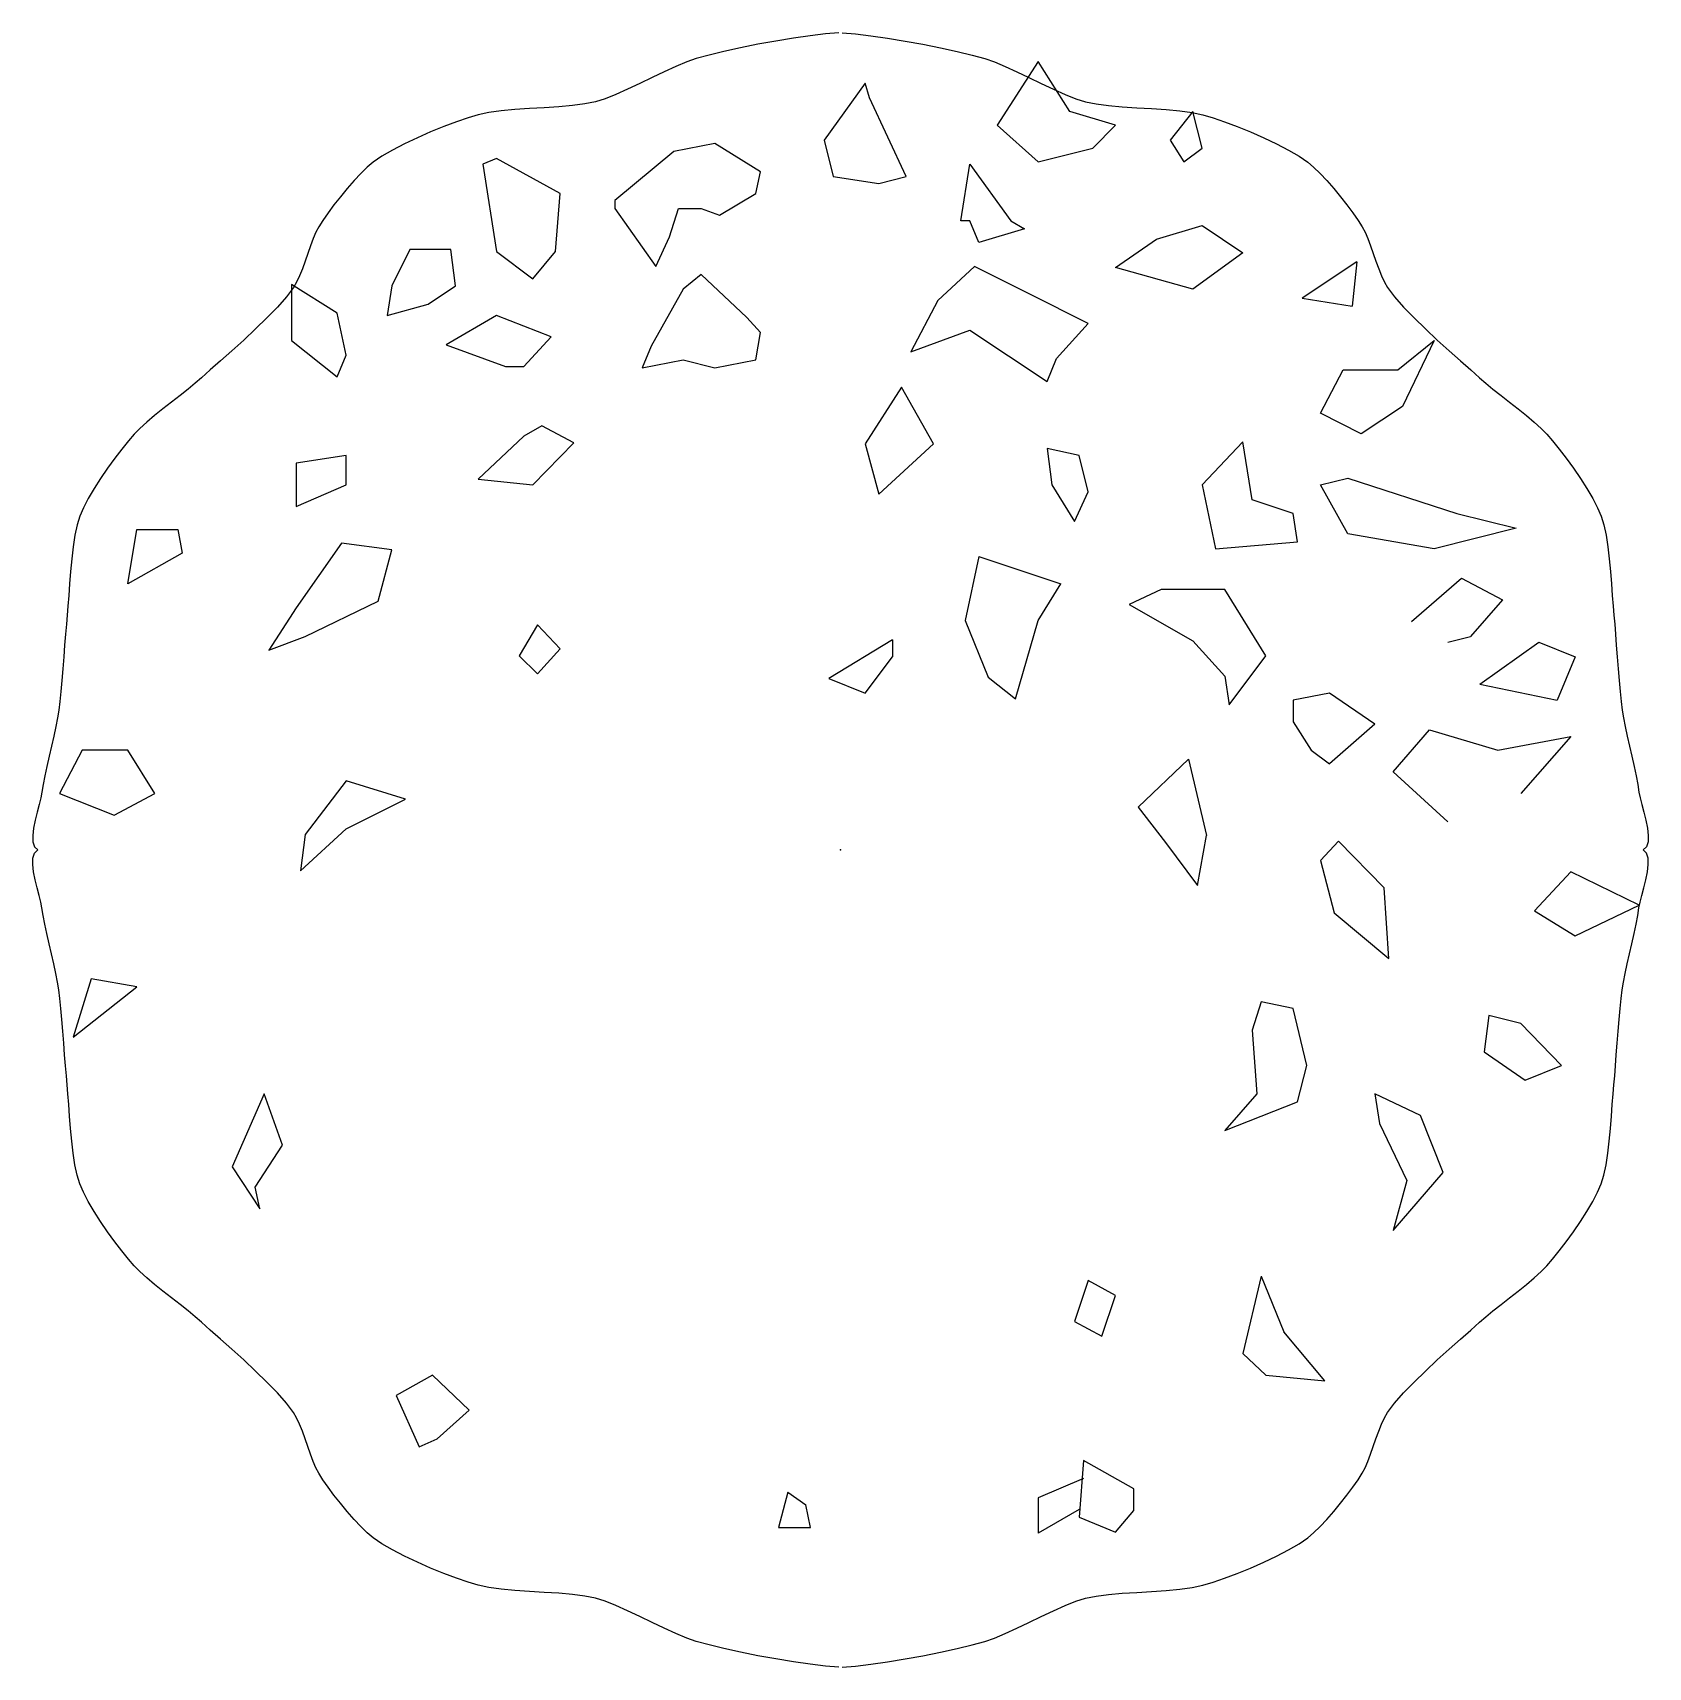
# Model space of a CAD drawing. Header units: millimetres. Extents: x 293.56 to 295.56, y 2547.74 to 2549.76.
import ezdxf

# ---------------------------------------------------------------- set-up
doc = ezdxf.new("R2010")
doc.units = ezdxf.units.MM
doc.header["$LTSCALE"] = 10
doc.layers.add('Vegetais', color=94, linetype='Continuous')

msp = doc.modelspace()

# ---------------------------------------------------------------- linework, layer by layer
at = {"layer": 'Vegetais'}
for p, q in [((294.4575, 2549.7409), (294.4359, 2549.7366)), ((294.4795, 2549.7449), (294.4575, 2549.7409)), ((294.5013, 2549.7485), (294.4795, 2549.7449)), ((294.522, 2549.7515), (294.5013, 2549.7485)), ((294.5409, 2549.7538), (294.522, 2549.7515)), ((294.5573, 2549.7552), (294.5409, 2549.7538)), ((294.5617, 2549.7552), (294.5781, 2549.7538)), ((294.5781, 2549.7538), (294.597, 2549.7515)), ((294.597, 2549.7515), (294.6177, 2549.7485)), ((294.6177, 2549.7485), (294.6394, 2549.7449)), ((294.6394, 2549.7449), (294.6614, 2549.7409)), ((294.6614, 2549.7409), (294.683, 2549.7366)), ((294.3694, 2549.7191), (294.3561, 2549.7136)), ((294.3811, 2549.7232), (294.3694, 2549.7191)), ((294.397, 2549.7276), (294.3811, 2549.7232)), ((294.4155, 2549.7321), (294.397, 2549.7276)), ((294.4359, 2549.7366), (294.4155, 2549.7321)), ((294.683, 2549.7366), (294.7035, 2549.7321)), ((294.7035, 2549.7321), (294.722, 2549.7276)), ((294.722, 2549.7276), (294.7378, 2549.7232)), ((294.7378, 2549.7232), (294.7496, 2549.7191)), ((294.7496, 2549.7191), (294.7628, 2549.7136)), ((294.8037, 2549.7196), (294.753, 2549.6408)), ((294.843, 2549.6577), (294.8037, 2549.7196)), ((294.3267, 2549.6998), (294.3114, 2549.6925)), ((294.3417, 2549.707), (294.3267, 2549.6998)), ((294.3561, 2549.7136), (294.3417, 2549.707)), ((294.7628, 2549.7136), (294.7772, 2549.707)), ((294.7772, 2549.707), (294.7922, 2549.6998)), ((294.7922, 2549.6998), (294.8075, 2549.6925)), ((294.2819, 2549.679), (294.2686, 2549.6737)), ((294.2964, 2549.6854), (294.2819, 2549.679)), ((294.3114, 2549.6925), (294.2964, 2549.6854)), ((294.5899, 2549.6929), (294.5393, 2549.6225)), ((294.5955, 2549.6746), (294.5899, 2549.6929)), ((294.8075, 2549.6925), (294.8226, 2549.6854)), ((294.8226, 2549.6854), (294.837, 2549.679)), ((294.837, 2549.679), (294.8503, 2549.6737)), ((294.1401, 2549.6588), (294.1248, 2549.6567)), ((294.1571, 2549.6603), (294.1401, 2549.6588)), ((294.1751, 2549.6615), (294.1571, 2549.6603)), ((294.1933, 2549.6626), (294.1751, 2549.6615)), ((294.2113, 2549.6638), (294.1933, 2549.6626)), ((294.2283, 2549.6653), (294.2113, 2549.6638)), ((294.2437, 2549.6672), (294.2283, 2549.6653)), ((294.2568, 2549.6699), (294.2437, 2549.6672)), ((294.2686, 2549.6737), (294.2568, 2549.6699)), ((294.6405, 2549.5775), (294.5955, 2549.6746)), ((294.8993, 2549.6408), (294.843, 2549.6577)), ((294.8503, 2549.6737), (294.8622, 2549.6699)), ((294.8622, 2549.6699), (294.8753, 2549.6672)), ((294.8753, 2549.6672), (294.8906, 2549.6653)), ((294.8906, 2549.6653), (294.9076, 2549.6638)), ((294.9076, 2549.6638), (294.9256, 2549.6626)), ((294.9256, 2549.6626), (294.9439, 2549.6615)), ((294.9439, 2549.6615), (294.9618, 2549.6603)), ((294.9618, 2549.6603), (294.9788, 2549.6588)), ((294.9949, 2549.6577), (294.9668, 2549.6225)), ((294.9788, 2549.6588), (294.9941, 2549.6567)), ((295.0062, 2549.6127), (294.9949, 2549.6577)), ((294.0692, 2549.6393), (294.0529, 2549.6327)), ((294.0848, 2549.6452), (294.0692, 2549.6393)), ((294.0992, 2549.6501), (294.0848, 2549.6452)), ((294.1117, 2549.6539), (294.0992, 2549.6501)), ((294.1248, 2549.6567), (294.1117, 2549.6539)), ((294.753, 2549.6408), (294.8037, 2549.5958)), ((294.8712, 2549.6127), (294.8993, 2549.6408)), ((294.9941, 2549.6567), (295.0072, 2549.6539)), ((295.0072, 2549.6539), (295.0198, 2549.6501)), ((295.0198, 2549.6501), (295.0341, 2549.6452)), ((295.0341, 2549.6452), (295.0497, 2549.6393)), ((295.0497, 2549.6393), (295.066, 2549.6327)), ((294.0207, 2549.6179), (294.006, 2549.6102)), ((294.0366, 2549.6255), (294.0207, 2549.6179)), ((294.0529, 2549.6327), (294.0366, 2549.6255)), ((294.4043, 2549.6183), (294.3537, 2549.6085)), ((294.4605, 2549.5832), (294.4043, 2549.6183)), ((294.5393, 2549.6225), (294.5505, 2549.5775)), ((294.9668, 2549.6225), (294.9837, 2549.5958)), ((295.066, 2549.6327), (295.0824, 2549.6255)), ((295.0824, 2549.6255), (295.0982, 2549.6179)), ((295.0982, 2549.6179), (295.1129, 2549.6102)), ((293.9929, 2549.6026), (293.9822, 2549.5953)), ((294.006, 2549.6102), (293.9929, 2549.6026)), ((294.1343, 2549.6), (294.1174, 2549.593)), ((294.213, 2549.5565), (294.1343, 2549.6)), ((294.3537, 2549.6085), (294.2805, 2549.548)), ((294.8037, 2549.5958), (294.8712, 2549.6127)), ((294.9837, 2549.5958), (295.0062, 2549.6127)), ((295.1129, 2549.6102), (295.126, 2549.6026)), ((295.126, 2549.6026), (295.1368, 2549.5953)), ((293.9668, 2549.5814), (293.9584, 2549.5725)), ((293.9748, 2549.5891), (293.9668, 2549.5814)), ((293.9822, 2549.5953), (293.9748, 2549.5891)), ((294.1174, 2549.593), (294.1343, 2549.4847)), ((294.4549, 2549.5565), (294.4605, 2549.5832)), ((294.5505, 2549.5775), (294.6068, 2549.5691)), ((294.6068, 2549.5691), (294.6405, 2549.5775)), ((294.708, 2549.5227), (294.7193, 2549.593)), ((294.7193, 2549.593), (294.7699, 2549.5227)), ((295.1368, 2549.5953), (295.1441, 2549.5891)), ((295.1441, 2549.5891), (295.1521, 2549.5814)), ((295.1521, 2549.5814), (295.1605, 2549.5725)), ((293.9499, 2549.5628), (293.9416, 2549.5526)), ((293.9584, 2549.5725), (293.9499, 2549.5628)), ((294.2074, 2549.4847), (294.213, 2549.5565)), ((294.4099, 2549.5297), (294.4549, 2549.5565)), ((295.1605, 2549.5725), (295.169, 2549.5628)), ((295.169, 2549.5628), (295.1773, 2549.5526)), ((293.9336, 2549.5424), (293.9263, 2549.5326)), ((293.9416, 2549.5526), (293.9336, 2549.5424)), ((294.2805, 2549.548), (294.2805, 2549.5382)), ((294.2805, 2549.5382), (294.3312, 2549.4665)), ((294.348, 2549.503), (294.3593, 2549.5382)), ((294.3593, 2549.5382), (294.3874, 2549.5382)), ((294.3874, 2549.5382), (294.4099, 2549.5297)), ((295.1773, 2549.5526), (295.1853, 2549.5424)), ((295.1853, 2549.5424), (295.1926, 2549.5326)), ((293.92, 2549.5234), (293.9148, 2549.5153)), ((293.9263, 2549.5326), (293.92, 2549.5234)), ((294.7193, 2549.5227), (294.708, 2549.5227)), ((294.7305, 2549.496), (294.7193, 2549.5227)), ((294.7699, 2549.5227), (294.7868, 2549.5129)), ((294.9499, 2549.5002), (295.0062, 2549.5171)), ((295.0062, 2549.5171), (295.0568, 2549.4833)), ((295.1926, 2549.5326), (295.199, 2549.5234)), ((295.199, 2549.5234), (295.2042, 2549.5153)), ((293.9079, 2549.5008), (293.9046, 2549.492)), ((293.9113, 2549.5087), (293.9079, 2549.5008)), ((293.9148, 2549.5153), (293.9113, 2549.5087)), ((294.3312, 2549.4665), (294.348, 2549.503)), ((294.7868, 2549.5129), (294.7305, 2549.496)), ((294.8993, 2549.465), (294.9499, 2549.5002)), ((295.2042, 2549.5153), (295.2076, 2549.5087)), ((295.2076, 2549.5087), (295.211, 2549.5008)), ((295.211, 2549.5008), (295.2144, 2549.492)), ((293.9012, 2549.4826), (293.8979, 2549.473)), ((293.9046, 2549.492), (293.9012, 2549.4826)), ((294.0274, 2549.4875), (294.0049, 2549.4425)), ((294.078, 2549.4875), (294.0274, 2549.4875)), ((294.0837, 2549.4425), (294.078, 2549.4875)), ((294.1343, 2549.4847), (294.1793, 2549.451)), ((294.1793, 2549.451), (294.2074, 2549.4847)), ((295.0568, 2549.4833), (294.9949, 2549.4383)), ((295.2144, 2549.492), (295.2177, 2549.4826)), ((295.2177, 2549.4826), (295.2211, 2549.473)), ((293.8945, 2549.4636), (293.891, 2549.4548)), ((293.8979, 2549.473), (293.8945, 2549.4636)), ((294.3874, 2549.4566), (294.3649, 2549.4383)), ((294.4437, 2549.4032), (294.3874, 2549.4566)), ((294.7249, 2549.4665), (294.6799, 2549.4243)), ((294.7924, 2549.4327), (294.7249, 2549.4665)), ((294.9949, 2549.4383), (294.8993, 2549.465)), ((295.1974, 2549.4721), (295.1299, 2549.4271)), ((295.1974, 2549.4721), (295.1918, 2549.4172)), ((295.2211, 2549.473), (295.2245, 2549.4636)), ((295.2245, 2549.4636), (295.2279, 2549.4548)), ((293.8837, 2549.4406), (293.8749, 2549.429)), ((293.8812, 2549.444), (293.8812, 2549.375)), ((293.9374, 2549.4088), (293.8812, 2549.444)), ((293.8874, 2549.447), (293.8837, 2549.4406)), ((293.891, 2549.4548), (293.8874, 2549.447)), ((294.0049, 2549.4425), (293.9993, 2549.406)), ((294.0499, 2549.42), (294.0837, 2549.4425)), ((294.3649, 2549.4383), (294.3255, 2549.368)), ((295.2279, 2549.4548), (295.2315, 2549.447)), ((295.2315, 2549.447), (295.2352, 2549.4406)), ((295.2352, 2549.4406), (295.244, 2549.429)), ((293.8637, 2549.4163), (293.8508, 2549.4029)), ((293.8749, 2549.429), (293.8637, 2549.4163)), ((293.9993, 2549.406), (294.0499, 2549.42)), ((294.6799, 2549.4243), (294.6462, 2549.361)), ((294.8655, 2549.3961), (294.7924, 2549.4327)), ((295.1299, 2549.4271), (295.1918, 2549.4172)), ((295.244, 2549.429), (295.2552, 2549.4163)), ((295.2552, 2549.4163), (295.2681, 2549.4029)), ((293.8508, 2549.4029), (293.8367, 2549.3892)), ((293.9487, 2549.3568), (293.9374, 2549.4088)), ((294.1343, 2549.406), (294.0724, 2549.3694)), ((294.2018, 2549.3793), (294.1343, 2549.406)), ((294.4605, 2549.3849), (294.4437, 2549.4032)), ((294.8262, 2549.3525), (294.8655, 2549.3961)), ((295.2681, 2549.4029), (295.2822, 2549.3892)), ((293.8221, 2549.3755), (293.8074, 2549.3623)), ((293.8367, 2549.3892), (293.8221, 2549.3755)), ((293.8812, 2549.375), (293.9374, 2549.33)), ((294.168, 2549.3427), (294.2018, 2549.3793)), ((294.4549, 2549.3511), (294.4605, 2549.3849)), ((294.6462, 2549.361), (294.7193, 2549.3877)), ((294.7193, 2549.3877), (294.8149, 2549.3244)), ((295.248, 2549.3385), (295.293, 2549.375)), ((295.293, 2549.375), (295.2537, 2549.2935)), ((295.2822, 2549.3892), (295.2969, 2549.3755)), ((295.2969, 2549.3755), (295.3115, 2549.3623)), ((293.8074, 2549.3623), (293.7934, 2549.3498)), ((293.9374, 2549.33), (293.9487, 2549.3568)), ((294.0724, 2549.3694), (294.1455, 2549.3427)), ((294.3255, 2549.368), (294.3143, 2549.3413)), ((295.3115, 2549.3623), (295.3255, 2549.3498)), ((293.7807, 2549.3385), (293.7697, 2549.3287)), ((293.7934, 2549.3498), (293.7807, 2549.3385)), ((294.1455, 2549.3427), (294.168, 2549.3427)), ((294.3143, 2549.3413), (294.3649, 2549.3511)), ((294.3649, 2549.3511), (294.4043, 2549.3413)), ((294.4043, 2549.3413), (294.4549, 2549.3511)), ((294.8149, 2549.3244), (294.8262, 2549.3525)), ((295.1524, 2549.285), (295.1805, 2549.3385)), ((295.1805, 2549.3385), (295.248, 2549.3385)), ((295.3255, 2549.3498), (295.3383, 2549.3385)), ((295.3383, 2549.3385), (295.3492, 2549.3287)), ((293.7533, 2549.3149), (293.7434, 2549.3071)), ((293.7622, 2549.3222), (293.7533, 2549.3149)), ((293.7697, 2549.3287), (293.7622, 2549.3222)), ((294.6349, 2549.3174), (294.5899, 2549.2471)), ((294.6743, 2549.2471), (294.6349, 2549.3174)), ((295.3492, 2549.3287), (295.3567, 2549.3222)), ((295.3567, 2549.3222), (295.3657, 2549.3149)), ((295.3657, 2549.3149), (295.3756, 2549.3071)), ((293.7329, 2549.2989), (293.7222, 2549.2906)), ((293.7434, 2549.3071), (293.7329, 2549.2989)), ((295.3756, 2549.3071), (295.3861, 2549.2989)), ((295.3861, 2549.2989), (295.3967, 2549.2906)), ((293.7023, 2549.2741), (293.6938, 2549.2664)), ((293.7119, 2549.2822), (293.7023, 2549.2741)), ((293.7222, 2549.2906), (293.7119, 2549.2822)), ((295.203, 2549.2597), (295.1524, 2549.285)), ((295.2537, 2549.2935), (295.203, 2549.2597)), ((295.3967, 2549.2906), (295.407, 2549.2822)), ((295.407, 2549.2822), (295.4167, 2549.2741)), ((295.4167, 2549.2741), (295.4251, 2549.2664)), ((293.6868, 2549.2594), (293.6795, 2549.2509)), ((293.6938, 2549.2664), (293.6868, 2549.2594)), ((294.168, 2549.2569), (294.1118, 2549.2035)), ((294.1905, 2549.2696), (294.168, 2549.2569)), ((294.2299, 2549.2485), (294.1905, 2549.2696)), ((295.4251, 2549.2664), (295.4321, 2549.2594)), ((295.4321, 2549.2594), (295.4394, 2549.2509)), ((293.6714, 2549.2407), (293.6627, 2549.2294)), ((293.6795, 2549.2509), (293.6714, 2549.2407)), ((294.1793, 2549.1965), (294.2299, 2549.2485)), ((294.5899, 2549.2471), (294.6068, 2549.1852)), ((294.6068, 2549.1852), (294.6743, 2549.2471)), ((294.8149, 2549.2415), (294.8205, 2549.1965)), ((294.8543, 2549.233), (294.8149, 2549.2415)), ((295.0568, 2549.2499), (295.0062, 2549.1965)), ((295.068, 2549.1782), (295.0568, 2549.2499)), ((295.4394, 2549.2509), (295.4476, 2549.2407)), ((295.4476, 2549.2407), (295.4562, 2549.2294)), ((293.6539, 2549.2172), (293.6452, 2549.2046)), ((293.6627, 2549.2294), (293.6539, 2549.2172)), ((293.9487, 2549.233), (293.8868, 2549.2232)), ((293.8868, 2549.2232), (293.8868, 2549.1697)), ((293.9487, 2549.1965), (293.9487, 2549.233)), ((294.8655, 2549.188), (294.8543, 2549.233)), ((295.4562, 2549.2294), (295.465, 2549.2172)), ((295.465, 2549.2172), (295.4737, 2549.2046)), ((293.6452, 2549.2046), (293.6371, 2549.192)), ((293.8868, 2549.1697), (293.9487, 2549.1965)), ((294.1118, 2549.2035), (294.1793, 2549.1965)), ((294.8205, 2549.1965), (294.8487, 2549.1515)), ((295.0062, 2549.1965), (295.023, 2549.1177)), ((295.1524, 2549.1965), (295.1862, 2549.2049)), ((295.1862, 2549.136), (295.1524, 2549.1965)), ((295.1862, 2549.2049), (295.3212, 2549.1613)), ((295.4737, 2549.2046), (295.4818, 2549.192)), ((293.6299, 2549.1797), (293.6239, 2549.1683)), ((293.6371, 2549.192), (293.6299, 2549.1797)), ((294.8487, 2549.1515), (294.8655, 2549.188)), ((295.1187, 2549.1613), (295.068, 2549.1782)), ((295.4818, 2549.192), (295.489, 2549.1797)), ((295.489, 2549.1797), (295.495, 2549.1683)), ((293.6195, 2549.158), (293.6162, 2549.1472)), ((293.6239, 2549.1683), (293.6195, 2549.158)), ((295.1243, 2549.1261), (295.1187, 2549.1613)), ((295.3212, 2549.1613), (295.3943, 2549.143)), ((295.495, 2549.1683), (295.4995, 2549.158)), ((295.4995, 2549.158), (295.5027, 2549.1472)), ((293.6135, 2549.1344), (293.6113, 2549.1202)), ((293.6162, 2549.1472), (293.6135, 2549.1344)), ((293.6787, 2549.0741), (293.6899, 2549.1416)), ((293.6899, 2549.1416), (293.7405, 2549.1416)), ((293.7405, 2549.1416), (293.7462, 2549.1121)), ((295.293, 2549.1177), (295.1862, 2549.136)), ((295.3943, 2549.143), (295.293, 2549.1177)), ((295.5027, 2549.1472), (295.5054, 2549.1344)), ((295.5054, 2549.1344), (295.5076, 2549.1202)), ((293.6113, 2549.1202), (293.6096, 2549.1051)), ((293.7462, 2549.1121), (293.6787, 2549.0741)), ((293.943, 2549.1247), (293.8868, 2549.0446)), ((294.0049, 2549.1163), (293.943, 2549.1247)), ((293.988, 2549.053), (294.0049, 2549.1163)), ((295.023, 2549.1177), (295.1243, 2549.1261)), ((295.5076, 2549.1202), (295.5093, 2549.1051)), ((293.6096, 2549.1051), (293.6082, 2549.0897)), ((294.7305, 2549.1079), (294.7137, 2549.0291)), ((294.7305, 2549.1079), (294.8318, 2549.0741)), ((295.5093, 2549.1051), (295.5108, 2549.0897)), ((293.607, 2549.0744), (293.6059, 2549.0599)), ((293.6082, 2549.0897), (293.607, 2549.0744)), ((294.8037, 2549.0291), (294.8318, 2549.0741)), ((295.2649, 2549.0277), (295.3268, 2549.0811)), ((295.3268, 2549.0811), (295.3774, 2549.0544)), ((295.5108, 2549.0897), (295.512, 2549.0744)), ((295.512, 2549.0744), (295.513, 2549.0599)), ((293.6059, 2549.0599), (293.6049, 2549.0468)), ((293.898, 2549.0094), (293.988, 2549.053)), ((294.9555, 2549.0671), (294.9162, 2549.0488)), ((295.0343, 2549.0671), (294.9555, 2549.0671)), ((295.0849, 2548.9855), (295.0343, 2549.0671)), ((295.3774, 2549.0544), (295.338, 2549.0094)), ((295.513, 2549.0599), (295.514, 2549.0468)), ((293.6039, 2549.0354), (293.6029, 2549.0246)), ((293.6049, 2549.0468), (293.6039, 2549.0354)), ((293.8868, 2549.0446), (293.853, 2548.9925)), ((294.9162, 2549.0488), (294.9949, 2549.0038)), ((295.514, 2549.0468), (295.515, 2549.0354)), ((295.515, 2549.0354), (295.5161, 2549.0246)), ((293.6018, 2549.0122), (293.6008, 2548.9985)), ((293.6029, 2549.0246), (293.6018, 2549.0122)), ((294.1849, 2549.0235), (294.1624, 2548.9855)), ((294.213, 2548.994), (294.1849, 2549.0235)), ((294.7137, 2549.0291), (294.7418, 2548.9588)), ((294.7755, 2548.9321), (294.8037, 2549.0291)), ((295.5161, 2549.0246), (295.5171, 2549.0122)), ((295.5171, 2549.0122), (295.5181, 2548.9985)), ((293.6008, 2548.9985), (293.5997, 2548.984)), ((293.853, 2548.9925), (293.898, 2549.0094)), ((294.1849, 2548.963), (294.213, 2548.994)), ((294.6237, 2549.0052), (294.5449, 2548.9574)), ((294.6237, 2549.0052), (294.6237, 2548.9841)), ((294.9949, 2549.0038), (295.0343, 2548.9602)), ((295.3099, 2549.0024), (295.338, 2549.0094)), ((295.3493, 2548.9504), (295.4224, 2549.0024)), ((295.4224, 2549.0024), (295.4674, 2548.9841)), ((295.5181, 2548.9985), (295.5192, 2548.984)), ((293.5997, 2548.984), (293.5986, 2548.9694)), ((294.1624, 2548.9855), (294.1849, 2548.963)), ((294.5899, 2548.9391), (294.6237, 2548.9841)), ((295.0399, 2548.925), (295.0849, 2548.9855)), ((295.4674, 2548.9841), (295.4449, 2548.9307)), ((295.5192, 2548.984), (295.5203, 2548.9694)), ((293.5975, 2548.955), (293.5962, 2548.9413)), ((293.5986, 2548.9694), (293.5975, 2548.955)), ((294.5449, 2548.9574), (294.5899, 2548.9391)), ((294.7418, 2548.9588), (294.7755, 2548.9321)), ((295.0343, 2548.9602), (295.0399, 2548.925)), ((295.5203, 2548.9694), (295.5215, 2548.955)), ((295.5215, 2548.955), (295.5227, 2548.9413)), ((293.5962, 2548.9413), (293.595, 2548.9288)), ((295.1637, 2548.9391), (295.1187, 2548.9307)), ((295.1187, 2548.9307), (295.1187, 2548.904)), ((295.2199, 2548.9011), (295.1637, 2548.9391)), ((295.3493, 2548.9504), (295.4449, 2548.9307)), ((295.5227, 2548.9413), (295.524, 2548.9288)), ((293.5936, 2548.9181), (293.592, 2548.9087)), ((293.595, 2548.9288), (293.5936, 2548.9181)), ((295.524, 2548.9288), (295.5253, 2548.9181)), ((295.5253, 2548.9181), (295.5269, 2548.9087)), ((293.5899, 2548.898), (293.5873, 2548.8862)), ((293.592, 2548.9087), (293.5899, 2548.898)), ((295.1187, 2548.904), (295.1412, 2548.8688)), ((295.2199, 2548.9011), (295.1637, 2548.8519)), ((295.2424, 2548.8421), (295.2874, 2548.8941)), ((295.2874, 2548.8941), (295.3718, 2548.8688)), ((295.5269, 2548.9087), (295.5291, 2548.898)), ((295.5291, 2548.898), (295.5316, 2548.8862)), ((293.5845, 2548.8738), (293.5817, 2548.8612)), ((293.5873, 2548.8862), (293.5845, 2548.8738)), ((295.3718, 2548.8688), (295.4618, 2548.8857)), ((295.4618, 2548.8857), (295.3999, 2548.8154)), ((295.5316, 2548.8862), (295.5344, 2548.8738)), ((295.5344, 2548.8738), (295.5372, 2548.8612)), ((293.5817, 2548.8612), (293.5789, 2548.8488)), ((293.6224, 2548.8688), (293.5943, 2548.8154)), ((293.6787, 2548.8688), (293.6224, 2548.8688)), ((293.7124, 2548.8154), (293.6787, 2548.8688)), ((294.9893, 2548.8575), (294.9274, 2548.7985)), ((294.9893, 2548.8575), (295.0118, 2548.7633)), ((295.1412, 2548.8688), (295.1637, 2548.8519)), ((295.5372, 2548.8612), (295.54, 2548.8488)), ((293.5764, 2548.837), (293.5743, 2548.8262)), ((293.5789, 2548.8488), (293.5764, 2548.837)), ((293.9487, 2548.8308), (293.898, 2548.7647)), ((294.0218, 2548.8083), (293.9487, 2548.8308)), ((295.3099, 2548.7802), (295.2424, 2548.8421)), ((295.54, 2548.8488), (295.5425, 2548.837)), ((295.5425, 2548.837), (295.5446, 2548.8262)), ((293.5715, 2548.8099), (293.5694, 2548.8016)), ((293.5728, 2548.8168), (293.5715, 2548.8099)), ((293.5743, 2548.8262), (293.5728, 2548.8168)), ((293.5943, 2548.8154), (293.6618, 2548.7886)), ((293.6618, 2548.7886), (293.7124, 2548.8154)), ((295.5446, 2548.8262), (295.5461, 2548.8168)), ((295.5461, 2548.8168), (295.5474, 2548.8099)), ((295.5474, 2548.8099), (295.5496, 2548.8016)), ((293.5668, 2548.7922), (293.5644, 2548.7823)), ((293.5694, 2548.8016), (293.5668, 2548.7922)), ((293.9487, 2548.7718), (294.0218, 2548.8083)), ((294.9274, 2548.7985), (294.9612, 2548.7549)), ((295.5496, 2548.8016), (295.5521, 2548.7922)), ((295.5521, 2548.7922), (295.5545, 2548.7823)), ((293.5624, 2548.7726), (293.5613, 2548.7635)), ((293.5644, 2548.7823), (293.5624, 2548.7726)), ((293.8924, 2548.7197), (293.9487, 2548.7718)), ((295.5545, 2548.7823), (295.5565, 2548.7726)), ((295.5565, 2548.7726), (295.5576, 2548.7635)), ((293.5613, 2548.7635), (293.5615, 2548.7556)), ((293.5615, 2548.7556), (293.5635, 2548.7494)), ((293.5635, 2548.7494), (293.5677, 2548.7455)), ((293.898, 2548.7647), (293.8924, 2548.7197)), ((294.9612, 2548.7549), (295.0005, 2548.7015)), ((295.0005, 2548.7015), (295.0118, 2548.7633)), ((295.1749, 2548.7563), (295.1524, 2548.7324)), ((295.2312, 2548.6986), (295.1749, 2548.7563)), ((295.5554, 2548.7494), (295.5513, 2548.7455)), ((295.5574, 2548.7556), (295.5554, 2548.7494)), ((295.5576, 2548.7635), (295.5574, 2548.7556)), ((293.5613, 2548.7274), (293.5615, 2548.7353)), ((293.5615, 2548.7353), (293.5635, 2548.7415)), ((293.5635, 2548.7415), (293.5677, 2548.7455)), ((294.5595, 2548.7455), (294.5595, 2548.7455)), ((295.1524, 2548.7324), (295.1693, 2548.6677)), ((295.5554, 2548.7415), (295.5513, 2548.7455)), ((295.5574, 2548.7353), (295.5554, 2548.7415)), ((295.5576, 2548.7274), (295.5574, 2548.7353)), ((293.5624, 2548.7183), (293.5613, 2548.7274)), ((293.5644, 2548.7086), (293.5624, 2548.7183)), ((293.5668, 2548.6987), (293.5644, 2548.7086)), ((295.4618, 2548.7183), (295.4168, 2548.6705)), ((295.5462, 2548.6775), (295.4618, 2548.7183)), ((295.5521, 2548.6987), (295.5545, 2548.7086)), ((295.5545, 2548.7086), (295.5565, 2548.7183)), ((295.5565, 2548.7183), (295.5576, 2548.7274)), ((293.5694, 2548.6894), (293.5668, 2548.6987)), ((293.5715, 2548.681), (293.5694, 2548.6894)), ((295.2368, 2548.6115), (295.2312, 2548.6986)), ((295.5474, 2548.681), (295.5496, 2548.6894)), ((295.5496, 2548.6894), (295.5521, 2548.6987)), ((293.5728, 2548.6741), (293.5715, 2548.681)), ((293.5743, 2548.6647), (293.5728, 2548.6741)), ((295.1693, 2548.6677), (295.2368, 2548.6115)), ((295.4168, 2548.6705), (295.4674, 2548.6396)), ((295.4674, 2548.6396), (295.5462, 2548.6775)), ((295.5446, 2548.6647), (295.5461, 2548.6741)), ((295.5461, 2548.6741), (295.5474, 2548.681)), ((293.5764, 2548.6539), (293.5743, 2548.6647)), ((293.5789, 2548.6421), (293.5764, 2548.6539)), ((295.54, 2548.6421), (295.5425, 2548.6539)), ((295.5425, 2548.6539), (295.5446, 2548.6647)), ((293.5817, 2548.6297), (293.5789, 2548.6421)), ((293.5845, 2548.6171), (293.5817, 2548.6297)), ((295.5344, 2548.6171), (295.5372, 2548.6297)), ((295.5372, 2548.6297), (295.54, 2548.6421)), ((293.5873, 2548.6047), (293.5845, 2548.6171)), ((295.5316, 2548.6047), (295.5344, 2548.6171)), ((293.5899, 2548.5929), (293.5873, 2548.6047)), ((293.592, 2548.5822), (293.5899, 2548.5929)), ((295.5269, 2548.5822), (295.5291, 2548.5929)), ((295.5291, 2548.5929), (295.5316, 2548.6047)), ((293.5936, 2548.5728), (293.592, 2548.5822)), ((293.595, 2548.5621), (293.5936, 2548.5728)), ((293.6337, 2548.5861), (293.6112, 2548.5144)), ((293.6112, 2548.5144), (293.6899, 2548.5763)), ((293.6899, 2548.5763), (293.6337, 2548.5861)), ((295.524, 2548.5621), (295.5253, 2548.5728)), ((295.5253, 2548.5728), (295.5269, 2548.5822)), ((293.5962, 2548.5496), (293.595, 2548.5621)), ((293.5975, 2548.5359), (293.5962, 2548.5496)), ((295.0793, 2548.558), (295.068, 2548.5229)), ((295.1187, 2548.5496), (295.0793, 2548.558)), ((295.1355, 2548.4793), (295.1187, 2548.5496)), ((295.5215, 2548.5359), (295.5227, 2548.5496)), ((295.5227, 2548.5496), (295.524, 2548.5621)), ((293.5986, 2548.5215), (293.5975, 2548.5359)), ((295.3605, 2548.5411), (295.3549, 2548.4961)), ((295.3999, 2548.5313), (295.3605, 2548.5411)), ((295.4505, 2548.4793), (295.3999, 2548.5313)), ((295.5203, 2548.5215), (295.5215, 2548.5359)), ((293.5997, 2548.5069), (293.5986, 2548.5215)), ((293.6008, 2548.4924), (293.5997, 2548.5069)), ((295.068, 2548.5229), (295.0737, 2548.4441)), ((295.5181, 2548.4924), (295.5192, 2548.5069)), ((295.5192, 2548.5069), (295.5203, 2548.5215)), ((293.6018, 2548.4788), (293.6008, 2548.4924)), ((295.3549, 2548.4961), (295.4055, 2548.461)), ((295.5171, 2548.4788), (295.5181, 2548.4924)), ((293.6029, 2548.4663), (293.6018, 2548.4788)), ((293.6039, 2548.4555), (293.6029, 2548.4663)), ((295.1243, 2548.4343), (295.1355, 2548.4793)), ((295.4055, 2548.461), (295.4505, 2548.4793)), ((295.515, 2548.4555), (295.5161, 2548.4663)), ((295.5161, 2548.4663), (295.5171, 2548.4788)), ((293.6049, 2548.4442), (293.6039, 2548.4555)), ((295.514, 2548.4442), (295.515, 2548.4555)), ((293.6059, 2548.431), (293.6049, 2548.4442)), ((293.607, 2548.4165), (293.6059, 2548.431)), ((293.8474, 2548.4441), (293.808, 2548.3541)), ((293.8699, 2548.3808), (293.8474, 2548.4441)), ((295.0737, 2548.4441), (295.0343, 2548.3991)), ((295.0343, 2548.3991), (295.1243, 2548.4343)), ((295.2762, 2548.4174), (295.2199, 2548.4441)), ((295.2199, 2548.4441), (295.2255, 2548.4075)), ((295.512, 2548.4165), (295.513, 2548.431)), ((295.513, 2548.431), (295.514, 2548.4442)), ((293.6082, 2548.4013), (293.607, 2548.4165)), ((295.2255, 2548.4075), (295.2593, 2548.3372)), ((295.2255, 2548.4075), (295.2593, 2548.3372)), ((295.3043, 2548.3471), (295.2762, 2548.4174)), ((295.5108, 2548.4013), (295.512, 2548.4165)), ((293.6096, 2548.3858), (293.6082, 2548.4013)), ((293.6113, 2548.3707), (293.6096, 2548.3858)), ((295.5076, 2548.3707), (295.5093, 2548.3858)), ((295.5093, 2548.3858), (295.5108, 2548.4013)), ((293.6135, 2548.3565), (293.6113, 2548.3707)), ((293.8362, 2548.3288), (293.8699, 2548.3808)), ((295.5054, 2548.3565), (295.5076, 2548.3707)), ((293.6162, 2548.3437), (293.6135, 2548.3565)), ((293.808, 2548.3541), (293.8418, 2548.3021)), ((295.2424, 2548.2754), (295.3043, 2548.3471)), ((295.5027, 2548.3437), (295.5054, 2548.3565)), ((293.6195, 2548.3329), (293.6162, 2548.3437)), ((293.6239, 2548.3226), (293.6195, 2548.3329)), ((293.8418, 2548.3021), (293.8362, 2548.3288)), ((295.2593, 2548.3372), (295.2424, 2548.2754)), ((295.495, 2548.3226), (295.4995, 2548.3329)), ((295.4995, 2548.3329), (295.5027, 2548.3437)), ((293.6299, 2548.3112), (293.6239, 2548.3226)), ((293.6371, 2548.299), (293.6299, 2548.3112)), ((295.4818, 2548.299), (295.489, 2548.3112)), ((295.489, 2548.3112), (295.495, 2548.3226)), ((293.6452, 2548.2863), (293.6371, 2548.299)), ((293.6539, 2548.2737), (293.6452, 2548.2863)), ((295.465, 2548.2737), (295.4737, 2548.2863)), ((295.4737, 2548.2863), (295.4818, 2548.299)), ((293.6627, 2548.2615), (293.6539, 2548.2737)), ((295.4562, 2548.2615), (295.465, 2548.2737)), ((293.6714, 2548.2502), (293.6627, 2548.2615)), ((293.6795, 2548.2401), (293.6714, 2548.2502)), ((295.4394, 2548.2401), (295.4476, 2548.2502)), ((295.4476, 2548.2502), (295.4562, 2548.2615)), ((293.6868, 2548.2315), (293.6795, 2548.2401)), ((293.6938, 2548.2245), (293.6868, 2548.2315)), ((293.7023, 2548.2168), (293.6938, 2548.2245)), ((295.4167, 2548.2168), (295.4251, 2548.2245)), ((295.4251, 2548.2245), (295.4321, 2548.2315)), ((295.4321, 2548.2315), (295.4394, 2548.2401)), ((293.7119, 2548.2087), (293.7023, 2548.2168)), ((293.7222, 2548.2003), (293.7119, 2548.2087)), ((294.8655, 2548.2135), (294.8487, 2548.1629)), ((294.8993, 2548.1952), (294.8655, 2548.2135)), ((295.0793, 2548.2191), (295.0568, 2548.1235)), ((295.0793, 2548.2191), (295.1074, 2548.1502)), ((295.3967, 2548.2003), (295.407, 2548.2087)), ((295.407, 2548.2087), (295.4167, 2548.2168)), ((293.7329, 2548.192), (293.7222, 2548.2003)), ((293.7434, 2548.1838), (293.7329, 2548.192)), ((293.7533, 2548.176), (293.7434, 2548.1838)), ((294.8824, 2548.1446), (294.8993, 2548.1952)), ((295.3657, 2548.176), (295.3756, 2548.1838)), ((295.3756, 2548.1838), (295.3861, 2548.192)), ((295.3861, 2548.192), (295.3967, 2548.2003)), ((293.7622, 2548.1687), (293.7533, 2548.176)), ((293.7697, 2548.1622), (293.7622, 2548.1687)), ((294.8487, 2548.1629), (294.8824, 2548.1446)), ((295.3492, 2548.1622), (295.3567, 2548.1687)), ((295.3567, 2548.1687), (295.3657, 2548.176)), ((293.7807, 2548.1524), (293.7697, 2548.1622)), ((293.7934, 2548.1411), (293.7807, 2548.1524)), ((295.158, 2548.0897), (295.1074, 2548.1502)), ((295.3255, 2548.1411), (295.3383, 2548.1524)), ((295.3383, 2548.1524), (295.3492, 2548.1622)), ((293.8074, 2548.1286), (293.7934, 2548.1411)), ((293.8221, 2548.1154), (293.8074, 2548.1286)), ((295.0568, 2548.1235), (295.0849, 2548.0968)), ((295.2969, 2548.1154), (295.3115, 2548.1286)), ((295.3115, 2548.1286), (295.3255, 2548.1411)), ((293.8367, 2548.1017), (293.8221, 2548.1154)), ((295.2822, 2548.1017), (295.2969, 2548.1154)), ((293.8508, 2548.088), (293.8367, 2548.1017)), ((293.8637, 2548.0747), (293.8508, 2548.088)), ((294.0555, 2548.0968), (294.0105, 2548.0715)), ((294.1005, 2548.0532), (294.0555, 2548.0968)), ((295.0849, 2548.0968), (295.158, 2548.0897)), ((295.2552, 2548.0747), (295.2681, 2548.088)), ((295.2681, 2548.088), (295.2822, 2548.1017)), ((293.8749, 2548.0619), (293.8637, 2548.0747)), ((293.8837, 2548.0503), (293.8749, 2548.0619)), ((294.0105, 2548.0715), (294.0387, 2548.0082)), ((295.2352, 2548.0503), (295.244, 2548.0619)), ((295.244, 2548.0619), (295.2552, 2548.0747)), ((293.8874, 2548.0439), (293.8837, 2548.0503)), ((293.891, 2548.0361), (293.8874, 2548.0439)), ((294.0612, 2548.018), (294.1005, 2548.0532)), ((295.2279, 2548.0361), (295.2315, 2548.0439)), ((295.2315, 2548.0439), (295.2352, 2548.0503)), ((293.8945, 2548.0273), (293.891, 2548.0361)), ((293.8979, 2548.0179), (293.8945, 2548.0273)), ((295.2211, 2548.0179), (295.2245, 2548.0273)), ((295.2245, 2548.0273), (295.2279, 2548.0361)), ((293.9012, 2548.0083), (293.8979, 2548.0179)), ((293.9046, 2547.9989), (293.9012, 2548.0083)), ((294.0387, 2548.0082), (294.0612, 2548.018)), ((295.2144, 2547.9989), (295.2177, 2548.0083)), ((295.2177, 2548.0083), (295.2211, 2548.0179)), ((293.9079, 2547.9901), (293.9046, 2547.9989)), ((293.9113, 2547.9822), (293.9079, 2547.9901)), ((293.9148, 2547.9756), (293.9113, 2547.9822)), ((294.8599, 2547.9913), (294.8543, 2547.921)), ((294.9218, 2547.9561), (294.8599, 2547.9913)), ((295.2042, 2547.9756), (295.2076, 2547.9822)), ((295.2076, 2547.9822), (295.211, 2547.9901)), ((295.211, 2547.9901), (295.2144, 2547.9989)), ((293.92, 2547.9675), (293.9148, 2547.9756)), ((293.9263, 2547.9583), (293.92, 2547.9675)), ((294.8599, 2547.9688), (294.8037, 2547.9449)), ((295.1926, 2547.9583), (295.199, 2547.9675)), ((295.199, 2547.9675), (295.2042, 2547.9756)), ((293.9336, 2547.9485), (293.9263, 2547.9583)), ((293.9416, 2547.9383), (293.9336, 2547.9485)), ((294.4943, 2547.9519), (294.483, 2547.9083)), ((294.4943, 2547.9519), (294.5168, 2547.9365)), ((294.8037, 2547.9449), (294.8037, 2547.9013)), ((294.9218, 2547.9294), (294.9218, 2547.9561)), ((295.1773, 2547.9383), (295.1853, 2547.9485)), ((295.1853, 2547.9485), (295.1926, 2547.9583)), ((293.9499, 2547.9281), (293.9416, 2547.9383)), ((293.9584, 2547.9184), (293.9499, 2547.9281)), ((294.5224, 2547.9083), (294.5168, 2547.9365)), ((294.8543, 2547.9308), (294.8037, 2547.9013)), ((294.8543, 2547.921), (294.8993, 2547.9027)), ((294.8993, 2547.9027), (294.9218, 2547.9294)), ((295.1605, 2547.9184), (295.169, 2547.9281)), ((295.169, 2547.9281), (295.1773, 2547.9383)), ((293.9668, 2547.9095), (293.9584, 2547.9184)), ((293.9748, 2547.9018), (293.9668, 2547.9095)), ((293.9822, 2547.8956), (293.9748, 2547.9018)), ((294.483, 2547.9083), (294.5224, 2547.9083)), ((295.1368, 2547.8956), (295.1441, 2547.9018)), ((295.1441, 2547.9018), (295.1521, 2547.9095)), ((295.1521, 2547.9095), (295.1605, 2547.9184)), ((293.9929, 2547.8883), (293.9822, 2547.8956)), ((294.006, 2547.8807), (293.9929, 2547.8883)), ((294.0207, 2547.873), (294.006, 2547.8807)), ((295.0982, 2547.873), (295.1129, 2547.8807)), ((295.1129, 2547.8807), (295.126, 2547.8883)), ((295.126, 2547.8883), (295.1368, 2547.8956)), ((294.0366, 2547.8654), (294.0207, 2547.873)), ((294.0529, 2547.8582), (294.0366, 2547.8654)), ((295.066, 2547.8582), (295.0824, 2547.8654)), ((295.0824, 2547.8654), (295.0982, 2547.873)), ((294.0692, 2547.8516), (294.0529, 2547.8582)), ((294.0848, 2547.8457), (294.0692, 2547.8516)), ((294.0992, 2547.8408), (294.0848, 2547.8457)), ((294.1117, 2547.837), (294.0992, 2547.8408)), ((295.0072, 2547.837), (295.0198, 2547.8408)), ((295.0198, 2547.8408), (295.0341, 2547.8457)), ((295.0341, 2547.8457), (295.0497, 2547.8516)), ((295.0497, 2547.8516), (295.066, 2547.8582)), ((294.1248, 2547.8342), (294.1117, 2547.837)), ((294.1401, 2547.8322), (294.1248, 2547.8342)), ((294.1571, 2547.8306), (294.1401, 2547.8322)), ((294.1751, 2547.8294), (294.1571, 2547.8306)), ((294.1933, 2547.8283), (294.1751, 2547.8294)), ((294.2113, 2547.8271), (294.1933, 2547.8283)), ((294.2283, 2547.8256), (294.2113, 2547.8271)), ((294.2437, 2547.8237), (294.2283, 2547.8256)), ((294.2568, 2547.821), (294.2437, 2547.8237)), ((294.2686, 2547.8172), (294.2568, 2547.821)), ((294.8503, 2547.8172), (294.8622, 2547.821)), ((294.8622, 2547.821), (294.8753, 2547.8237)), ((294.8753, 2547.8237), (294.8906, 2547.8256)), ((294.8906, 2547.8256), (294.9076, 2547.8271)), ((294.9076, 2547.8271), (294.9256, 2547.8283)), ((294.9256, 2547.8283), (294.9439, 2547.8294)), ((294.9439, 2547.8294), (294.9618, 2547.8306)), ((294.9618, 2547.8306), (294.9788, 2547.8322)), ((294.9788, 2547.8322), (294.9941, 2547.8342)), ((294.9941, 2547.8342), (295.0072, 2547.837)), ((294.2819, 2547.8119), (294.2686, 2547.8172)), ((294.2964, 2547.8055), (294.2819, 2547.8119)), ((294.3114, 2547.7984), (294.2964, 2547.8055)), ((294.8075, 2547.7984), (294.8226, 2547.8055)), ((294.8226, 2547.8055), (294.837, 2547.8119)), ((294.837, 2547.8119), (294.8503, 2547.8172)), ((294.3267, 2547.7911), (294.3114, 2547.7984)), ((294.3417, 2547.7839), (294.3267, 2547.7911)), ((294.3561, 2547.7773), (294.3417, 2547.7839)), ((294.7628, 2547.7773), (294.7772, 2547.7839)), ((294.7772, 2547.7839), (294.7922, 2547.7911)), ((294.7922, 2547.7911), (294.8075, 2547.7984)), ((294.3694, 2547.7718), (294.3561, 2547.7773)), ((294.3811, 2547.7677), (294.3694, 2547.7718)), ((294.397, 2547.7633), (294.3811, 2547.7677)), ((294.4155, 2547.7588), (294.397, 2547.7633)), ((294.7035, 2547.7588), (294.722, 2547.7633)), ((294.722, 2547.7633), (294.7378, 2547.7677)), ((294.7378, 2547.7677), (294.7496, 2547.7718)), ((294.7496, 2547.7718), (294.7628, 2547.7773)), ((294.4359, 2547.7543), (294.4155, 2547.7588)), ((294.4575, 2547.75), (294.4359, 2547.7543)), ((294.4795, 2547.746), (294.4575, 2547.75)), ((294.5013, 2547.7424), (294.4795, 2547.746)), ((294.522, 2547.7394), (294.5013, 2547.7424)), ((294.5409, 2547.7371), (294.522, 2547.7394)), ((294.5781, 2547.7371), (294.597, 2547.7394)), ((294.597, 2547.7394), (294.6177, 2547.7424)), ((294.6177, 2547.7424), (294.6394, 2547.746)), ((294.6394, 2547.746), (294.6614, 2547.75)), ((294.6614, 2547.75), (294.683, 2547.7543)), ((294.683, 2547.7543), (294.7035, 2547.7588)), ((294.5573, 2547.7357), (294.5409, 2547.7371)), ((294.5617, 2547.7357), (294.5781, 2547.7371))]:
    msp.add_line(p, q, dxfattribs=at)
msp.add_point((294.5595, 2548.7455), dxfattribs=at)
msp.add_point((294.5595, 2548.7455), dxfattribs=at)
msp.add_point((294.5595, 2548.7455), dxfattribs=at)
msp.add_point((294.5595, 2548.7455), dxfattribs=at)
msp.add_point((294.5595, 2548.7455), dxfattribs=at)
msp.add_point((294.5595, 2548.7455), dxfattribs=at)
msp.add_point((294.5595, 2548.7455), dxfattribs=at)
msp.add_point((294.5595, 2548.7455), dxfattribs=at)
msp.add_point((294.5595, 2548.7455), dxfattribs=at)
msp.add_point((294.5595, 2548.7455), dxfattribs=at)
msp.add_point((294.5595, 2548.7455), dxfattribs=at)
msp.add_point((294.5595, 2548.7455), dxfattribs=at)
msp.add_point((294.5595, 2548.7455), dxfattribs=at)
msp.add_point((294.5595, 2548.7455), dxfattribs=at)
msp.add_point((294.5595, 2548.7455), dxfattribs=at)
msp.add_point((294.5595, 2548.7455), dxfattribs=at)
msp.add_point((294.5595, 2548.7455), dxfattribs=at)

doc.saveas('drawing.dxf')
